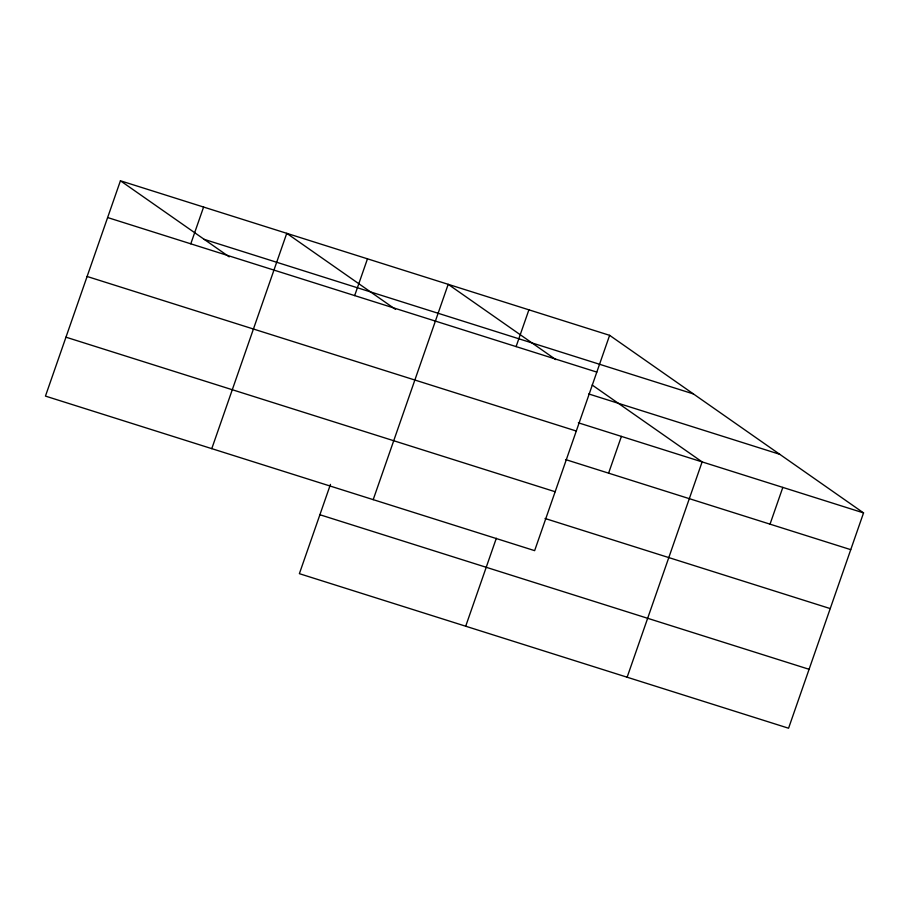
<?xml version="1.0" encoding="UTF-8"?>
<svg xmlns="http://www.w3.org/2000/svg" width="909" height="909" viewBox="0 0 909 909"><rect width="100%" height="100%" fill="white"/><g stroke="black" fill="none" stroke-linecap="round" stroke-linejoin="round"><path stroke-width="1.36" d="M120.431 180.777L45.45 396.097L534.64 550.649L609.621 335.33L120.431 180.777L229.216 256.849M190.788 243.817L203.593 207.059M211.774 448.648L286.755 233.329L395.54 309.401M354.669 295.595L367.475 258.826M330.467 484.383L299.379 573.67L788.569 728.223L863.55 512.903L609.621 335.33M373.201 499.655L448.194 284.335L555.842 359.612M516.096 346.602L528.902 309.833M465.703 626.21L496.337 538.253M608.598 473.157L621.404 436.4M627.13 677.216L702.123 461.897L592.191 385.03M770.025 524.163L782.831 487.394M204.23 239.374L693.419 393.927M107.626 217.546L596.815 372.099M588.725 393.949L779.752 454.307M578.351 422.799L863.55 512.903M87.105 276.472L576.295 431.025M565.546 459.556L850.744 549.661M65.971 337.182L555.16 491.735M545.036 518.482L830.224 608.587M319.9 514.744L809.09 669.297"/></g></svg>
